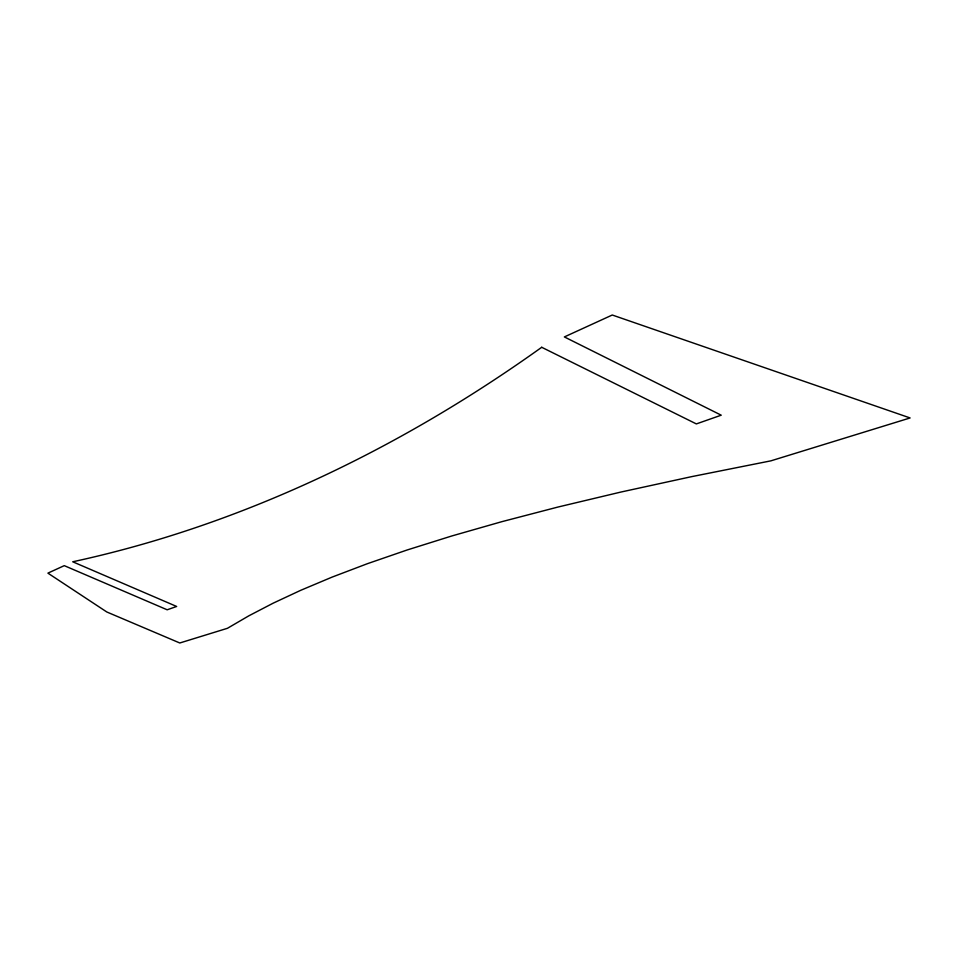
<?xml version="1.0" encoding="UTF-8"?>
<svg xmlns="http://www.w3.org/2000/svg" width="958" height="958" viewBox="0 0 958 958"><rect width="100%" height="100%" fill="white"/><g stroke="black" fill="none" stroke-linecap="round" stroke-linejoin="round"><path stroke-width="1.44" d="M541.713 347.287C401.079 447.877 242.242 525.092 72.724 561.783L176.643 606.462L167.183 609.791L64.27 565.651L47.9 573.135L106.805 611.982L179.793 642.986L227.429 628.304L248.793 615.85L273.15 603.181L300.812 590.272L332.091 577.111L367.381 563.699L407.09 550L451.709 536.001L501.788 521.691L557.963 507.045L620.952 492.041L691.592 476.653L770.879 460.846L910.1 417.951L612.27 315.014L564.37 336.929L721.218 415.185L696.346 423.915L541.713 347.287"/></g></svg>
